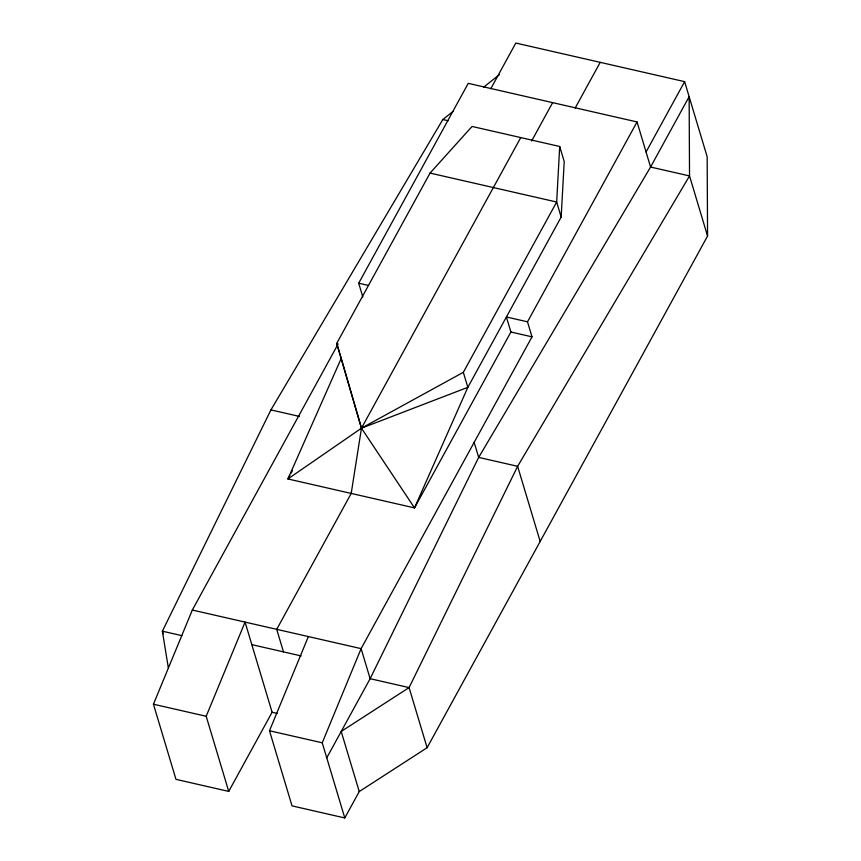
<?xml version="1.0" encoding="UTF-8"?>
<svg xmlns="http://www.w3.org/2000/svg" width="861" height="861" viewBox="0 0 861 861"><rect width="100%" height="100%" fill="white"/><g stroke="black" fill="none" stroke-linecap="round" stroke-linejoin="round"><path stroke-width="1.29" d="M559.704 146.488L556.669 202.023L561.168 217.058L467.835 387.342L414.507 507.904L287.908 478.953L341.236 358.391L336.726 343.367L430.059 173.083L472.054 126.449L559.704 146.488L564.213 161.524L561.168 217.058M228.735 791.41L206.188 716.277L245.062 622.094L272.108 712.262L228.735 791.41L175.978 779.356L153.441 704.212L192.315 610.04L338.136 343.969M490.759 88.78L515.825 43.05L684.624 81.644L707.172 156.788L707.559 236.043L427.121 747.714L359.241 791.571L344.777 817.95L292.03 805.885L269.493 730.752L308.356 636.57M344.777 817.95L322.24 742.806L361.114 648.634L532.001 336.845L527.502 321.81L637.043 121.939L468.244 83.345L358.693 283.215L362.825 296.991M453.295 111.22L442.823 119.528L270.924 409.901L162.374 631.188L168.347 667.932M289.834 475.433L287.908 478.953L361.469 428.197L463.326 372.318L556.669 202.023L430.059 173.083M291.115 473.087L292.406 470.741M520.754 137.588L361.469 428.197L351.202 493.428L276.715 629.337L283.473 651.874M531.624 140.989L552.644 102.642M575.159 108.077L600.225 62.347M527.502 321.81L506.397 316.988L510.907 332.012L414.507 507.904L361.469 428.197L336.726 343.367M646.062 151.999L684.624 81.644M326.75 757.841L370.133 678.694L478.673 457.395L650.572 167.034L689.134 96.68L689.532 175.935L707.559 236.043M483.678 87.144L499.38 74.681M442.823 119.528L448.011 120.712M358.693 283.215L368.626 285.486M510.907 332.012L532.001 336.845M270.924 409.901L299.488 416.433M192.315 610.04L361.114 648.634L370.133 678.694L409.083 687.595L427.121 747.714M251.821 644.641L301.199 655.931M181.854 635.644L162.374 631.188L163.138 633.739M272.108 712.262L277.285 713.446M153.441 704.212L206.188 716.277M269.493 730.752L322.24 742.806M637.043 121.939L650.572 167.034L689.532 175.935L517.622 466.307L409.083 687.595L341.204 731.452L359.241 791.571M540.17 541.451L517.622 466.307L478.673 457.395L474.163 442.371M463.326 372.318L467.835 387.342L361.469 428.197L341.236 358.391"/></g></svg>
